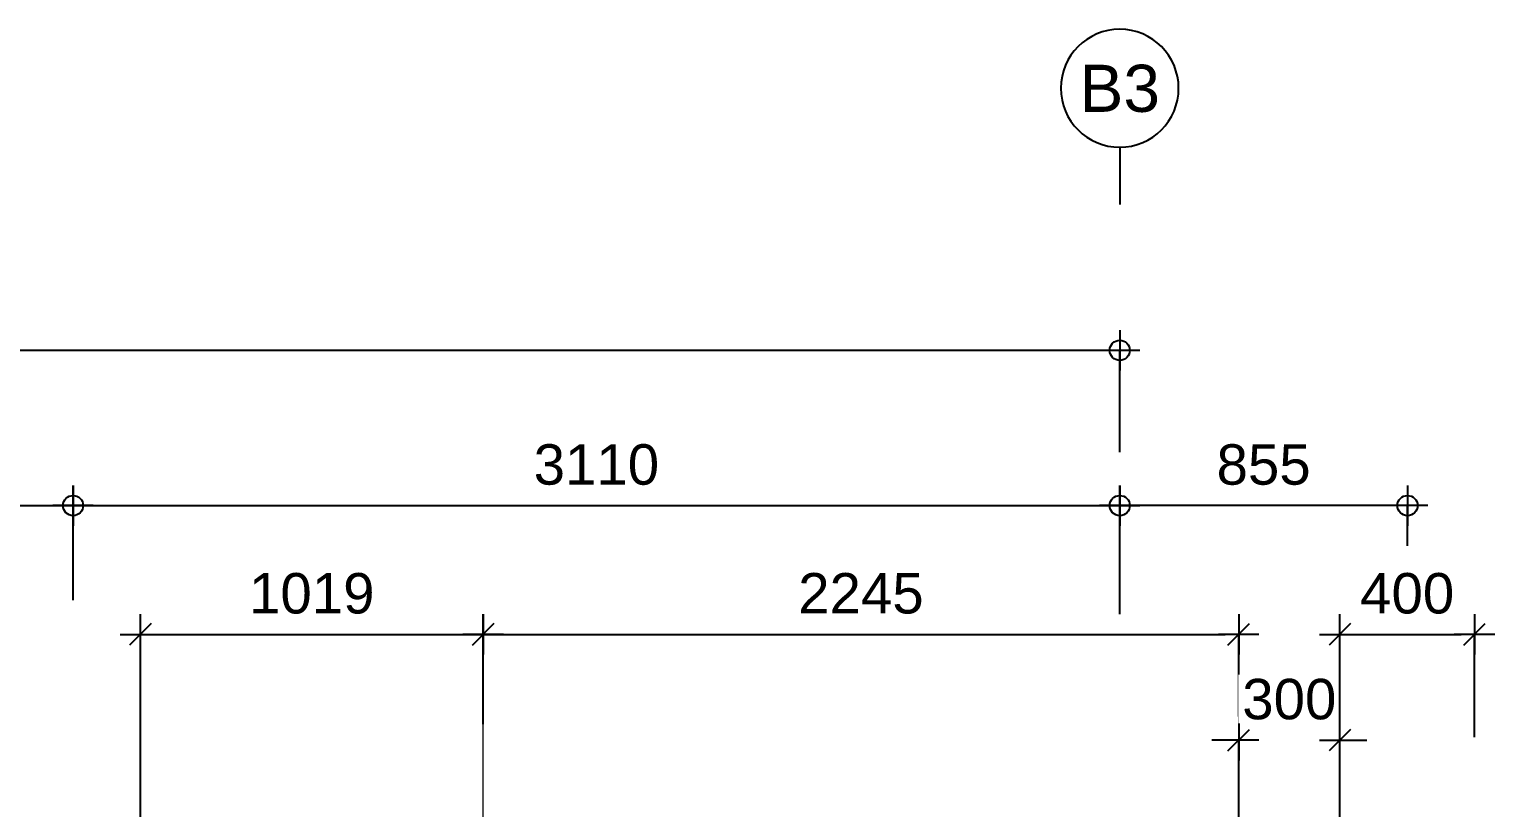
# Model space of a CAD drawing. Header units: millimetres. Extents: x 652937 to 1670132, y 1473552 to 2851037.
# Drawn here: x 663433.97 to 663438.324, y 1524568.515 to 1524570.826 of the extents above; entities that cross this region are included whole.
import ezdxf
from ezdxf.enums import TextEntityAlignment as Align

# ---------------------------------------------------------------- set-up
doc = ezdxf.new("R2010")
doc.units = ezdxf.units.MM
doc.linetypes.add('Grid Line', pattern=[22.225, 12.7, -3.175, 3.175, -3.175])
doc.linetypes.add('HIDDEN', pattern=[0.375, 0.25, -0.125])
doc.layers.get('Defpoints').update_dxf_attribs({"color": 255})
doc.layers.add('S-DIM', color=7, linetype='Continuous')
doc.layers.add('Stan-Dim', color=5, linetype='Continuous')
doc.layers.add('Z-030-M_GRID', color=1, linetype='Continuous', lineweight=9)
doc.styles.add('Arial', font='arial.ttf')
doc.styles.add('CKST2', font='romans.shx', dxfattribs={"width": 0.8, "height": 4})
doc.dimstyles.new('Dim 40 - Cen', dxfattribs={"dimscale": 0.04, "dimtxt": 3, "dimasz": 1, "dimexe": 0, "dimexo": 1, "dimgap": 1.5, "dimtad": 1, "dimdec": 0, "dimlfac": 1000, "dimzin": 1, "dimdsep": 46, "dimtxsty": 'Arial', "dimblk": 'CEN1', "dimcen": 0.09, "dimclrd": 1, "dimclre": 49, "dimclrt": 3, "dimadec": 0, "dimazin": 0, "dimtfac": 1, "dimtdec": 0, "dimtix": 1, "dimtofl": 0, "dimtmove": 2, "dimatfit": 3, "dimfxl": 1, "dimtfill": 1, "dimtolj": 1, "dimtzin": 0, "dimarcsym": 1})
doc.dimstyles.new('Dim 40 - End', dxfattribs={"dimscale": 0.04, "dimtxt": 3, "dimasz": 1, "dimexe": 0, "dimexo": 2.5, "dimgap": 1.5, "dimtad": 1, "dimdec": 0, "dimlfac": 1000, "dimzin": 1, "dimdsep": 46, "dimtxsty": 'Arial', "dimblk": 'END', "dimcen": 0.09, "dimclrd": 1, "dimclre": 49, "dimclrt": 3, "dimadec": 0, "dimazin": 0, "dimtfac": 1, "dimtdec": 0, "dimtix": 1, "dimtofl": 0, "dimtmove": 2, "dimatfit": 3, "dimfxl": 1, "dimtfill": 1, "dimtfillclr": 256, "dimtolj": 1, "dimtzin": 0, "dimarcsym": 0})

# ---------------------------------------------------------------- blocks, each defined once
blk = doc.blocks.new('CEN1')
at = {"color": 1}
for p, q in [((0, 1.5), (0, -1.5)), ((1.5, 0), (-1.5, 0))]:
    blk.add_line(p, q, dxfattribs=at)
at = {"color": 3}
blk.add_circle((0, 0), 0.75, dxfattribs=at)
blk = doc.blocks.new('*D117')
at = {"color": 49, "lineweight": -2, "transparency": 16777216}
for p, q in [((663437.2097, 1524569.0896), (663437.2097, 1524569.4121)), ((663438.0647, 1524569.2927), (663438.0647, 1524569.4121))]:
    blk.add_line(p, q, dxfattribs=at)
at = {"color": 1, "lineweight": -2, "transparency": 16777216}
blk.add_line((663438.0247, 1524569.4121), (663437.2497, 1524569.4121), dxfattribs=at)
at = {"layer": 'Defpoints', "color": 0, "transparency": 16777216}
for p in [(663437.2097, 1524569.4121), (663438.0647, 1524569.2527), (663437.2097, 1524569.0496)]:
    blk.add_point(p, dxfattribs=at)
at = {"color": 1, "lineweight": -2, "transparency": 16777216, "xscale": 0.04, "yscale": 0.04, "zscale": 0.04, "rotation": 180}
blk.add_blockref('CEN1', (663437.2097, 1524569.4121), dxfattribs=at)
at = {"color": 1, "lineweight": -2, "transparency": 16777216, "xscale": 0.04, "yscale": 0.04, "zscale": 0.04}
blk.add_blockref('CEN1', (663438.0647, 1524569.4121), dxfattribs=at)
at = {"color": 3, "transparency": 16777216, "insert": (663437.6372, 1524569.5333), "char_height": 0.12, "attachment_point": 5, "style": 'Arial', "bg_fill": 3, "box_fill_scale": 1.1, "bg_fill_color": 256, "bg_fill_true_color": 13158600, "bg_fill_transparency": 0}
blk.add_mtext('\\A1;855', dxfattribs=at)
blk = doc.blocks.new('*D119')
at = {"color": 49, "lineweight": -2, "transparency": 16777216}
for p, q in [((663422.5697, 1524569.571), (663422.5697, 1524569.8731)), ((663437.2097, 1524569.571), (663437.2097, 1524569.8731))]:
    blk.add_line(p, q, dxfattribs=at)
at = {"color": 1, "lineweight": -2, "transparency": 16777216}
blk.add_line((663437.1697, 1524569.8731), (663422.6097, 1524569.8731), dxfattribs=at)
at = {"layer": 'Defpoints', "color": 0, "transparency": 16777216}
for p in [(663422.5697, 1524569.8731), (663422.5697, 1524569.531), (663437.2097, 1524569.531)]:
    blk.add_point(p, dxfattribs=at)
at = {"color": 1, "lineweight": -2, "transparency": 16777216, "xscale": 0.04, "yscale": 0.04, "zscale": 0.04, "rotation": 180}
blk.add_blockref('CEN1', (663422.5697, 1524569.8731), dxfattribs=at)
at = {"color": 1, "lineweight": -2, "transparency": 16777216, "xscale": 0.04, "yscale": 0.04, "zscale": 0.04}
blk.add_blockref('CEN1', (663437.2097, 1524569.8731), dxfattribs=at)
at = {"color": 3, "transparency": 16777216, "insert": (663429.8897, 1524569.9943), "char_height": 0.12, "attachment_point": 5, "style": 'Arial', "bg_fill": 3, "box_fill_scale": 1.1, "bg_fill_color": 256, "bg_fill_true_color": 13158600, "bg_fill_transparency": 0}
blk.add_mtext('\\A1;14640', dxfattribs=at)
blk = doc.blocks.new('*D125')
at = {"color": 49, "lineweight": -2, "transparency": 16777216}
for p, q in [((663430.0197, 1524569.16), (663430.0197, 1524569.4121)), ((663434.0997, 1524569.16), (663434.0997, 1524569.4121))]:
    blk.add_line(p, q, dxfattribs=at)
at = {"color": 1, "lineweight": -2, "transparency": 16777216}
blk.add_line((663430.0597, 1524569.4121), (663434.0597, 1524569.4121), dxfattribs=at)
at = {"layer": 'Defpoints', "color": 0, "transparency": 16777216}
for p in [(663434.0997, 1524569.4121), (663430.0197, 1524569.12), (663434.0997, 1524569.12)]:
    blk.add_point(p, dxfattribs=at)
at = {"color": 1, "lineweight": -2, "transparency": 16777216, "xscale": 0.04, "yscale": 0.04, "zscale": 0.04, "rotation": 180}
blk.add_blockref('CEN1', (663430.0197, 1524569.4121), dxfattribs=at)
at = {"color": 1, "lineweight": -2, "transparency": 16777216, "xscale": 0.04, "yscale": 0.04, "zscale": 0.04}
blk.add_blockref('CEN1', (663434.0997, 1524569.4121), dxfattribs=at)
at = {"color": 3, "transparency": 16777216, "insert": (663432.0597, 1524569.5333), "char_height": 0.12, "attachment_point": 5, "style": 'Arial', "bg_fill": 3, "box_fill_scale": 1.1, "bg_fill_color": 256, "bg_fill_true_color": 13158600, "bg_fill_transparency": 0}
blk.add_mtext('\\A1;4080', dxfattribs=at)
blk = doc.blocks.new('*D126')
at = {"color": 49, "lineweight": -2, "transparency": 16777216}
for p, q in [((663434.0997, 1524569.1313), (663434.0997, 1524569.4121)), ((663437.2097, 1524569.1313), (663437.2097, 1524569.4121))]:
    blk.add_line(p, q, dxfattribs=at)
at = {"color": 1, "lineweight": -2, "transparency": 16777216}
blk.add_line((663434.1397, 1524569.4121), (663437.1697, 1524569.4121), dxfattribs=at)
at = {"layer": 'Defpoints', "color": 0, "transparency": 16777216}
for p in [(663437.2097, 1524569.4121), (663434.0997, 1524569.0913), (663437.2097, 1524569.0913)]:
    blk.add_point(p, dxfattribs=at)
at = {"color": 1, "lineweight": -2, "transparency": 16777216, "xscale": 0.04, "yscale": 0.04, "zscale": 0.04, "rotation": 180}
blk.add_blockref('CEN1', (663434.0997, 1524569.4121), dxfattribs=at)
at = {"color": 1, "lineweight": -2, "transparency": 16777216, "xscale": 0.04, "yscale": 0.04, "zscale": 0.04}
blk.add_blockref('CEN1', (663437.2097, 1524569.4121), dxfattribs=at)
at = {"color": 3, "transparency": 16777216, "insert": (663435.6547, 1524569.5334), "char_height": 0.12, "attachment_point": 5, "style": 'Arial', "bg_fill": 3, "box_fill_scale": 1.1, "bg_fill_color": 256, "bg_fill_true_color": 13158600, "bg_fill_transparency": 0}
blk.add_mtext('\\A1;3110', dxfattribs=at)
blk = doc.blocks.new('grid2')
at = {"layer": 'Stan-Dim', "color": 3}
blk.add_line((0, -4.87), (0, 0), dxfattribs=at)
blk.add_circle((0, -9.87), 5, dxfattribs=at)
at = {"layer": 'Stan-Dim', "style": 'CKST2', "width": 0.8}
blk.add_attdef('00', text='', height=4, dxfattribs=at).set_placement((0, -9.87), align=Align.MIDDLE_CENTER)
blk = doc.blocks.new('END')
at = {"color": 1}
for p, q in [((0, 1.5), (0, -1.5)), ((1.5, 0), (-1.5, 0))]:
    blk.add_line(p, q, dxfattribs=at)
at = {"color": 3}
blk.add_line((-0.8, -0.8), (0.8, 0.8), dxfattribs=at)
blk = doc.blocks.new('*D362')
at = {"layer": 'Defpoints', "color": 0, "transparency": 16777216}
for p in [(663435.3182, 1524569.0296), (663435.3182, 1524568.6635), (663434.2997, 1524568.1181)]:
    blk.add_point(p, dxfattribs=at)
at = {"layer": 'S-DIM', "color": 49, "lineweight": -2, "transparency": 16777216}
for p, q in [((663434.2997, 1524568.2181), (663434.2997, 1524569.0296)), ((663435.3182, 1524568.7635), (663435.3182, 1524569.0296))]:
    blk.add_line(p, q, dxfattribs=at)
at = {"layer": 'S-DIM', "color": 1, "lineweight": -2, "transparency": 16777216}
blk.add_line((663434.3397, 1524569.0296), (663435.2782, 1524569.0296), dxfattribs=at)
at = {"layer": 'S-DIM', "color": 1, "lineweight": -2, "transparency": 16777216, "xscale": 0.04, "yscale": 0.04, "zscale": 0.04, "rotation": 180}
blk.add_blockref('END', (663434.2997, 1524569.0296), dxfattribs=at)
at = {"layer": 'S-DIM', "color": 1, "lineweight": -2, "transparency": 16777216, "xscale": 0.04, "yscale": 0.04, "zscale": 0.04}
blk.add_blockref('END', (663435.3182, 1524569.0296), dxfattribs=at)
at = {"layer": 'S-DIM', "color": 3, "transparency": 16777216, "insert": (663434.809, 1524569.1509), "char_height": 0.12, "attachment_point": 5, "style": 'Arial', "bg_fill": 3, "box_fill_scale": 1.1, "bg_fill_color": 256, "bg_fill_true_color": 13158600, "bg_fill_transparency": 0}
blk.add_mtext('\\A1;1019', dxfattribs=at)
blk = doc.blocks.new('*D363')
at = {"layer": 'Defpoints', "color": 0, "transparency": 16777216}
for p in [(663437.5632, 1524569.0296), (663435.3182, 1524568.7037), (663437.5632, 1524568.6856)]:
    blk.add_point(p, dxfattribs=at)
at = {"layer": 'S-DIM', "color": 49, "lineweight": -2, "transparency": 16777216}
for p, q in [((663435.3182, 1524568.8037), (663435.3182, 1524569.0296)), ((663437.5632, 1524568.7856), (663437.5632, 1524569.0296))]:
    blk.add_line(p, q, dxfattribs=at)
at = {"layer": 'S-DIM', "color": 1, "lineweight": -2, "transparency": 16777216}
blk.add_line((663435.3582, 1524569.0296), (663437.5232, 1524569.0296), dxfattribs=at)
at = {"layer": 'S-DIM', "color": 1, "lineweight": -2, "transparency": 16777216, "xscale": 0.04, "yscale": 0.04, "zscale": 0.04, "rotation": 180}
blk.add_blockref('END', (663435.3182, 1524569.0296), dxfattribs=at)
at = {"layer": 'S-DIM', "color": 1, "lineweight": -2, "transparency": 16777216, "xscale": 0.04, "yscale": 0.04, "zscale": 0.04}
blk.add_blockref('END', (663437.5632, 1524569.0296), dxfattribs=at)
at = {"layer": 'S-DIM', "color": 3, "transparency": 16777216, "insert": (663436.4407, 1524569.1509), "char_height": 0.12, "attachment_point": 5, "style": 'Arial', "bg_fill": 3, "box_fill_scale": 1.1, "bg_fill_color": 256, "bg_fill_true_color": 13158600, "bg_fill_transparency": 0}
blk.add_mtext('\\A1;2245', dxfattribs=at)
blk = doc.blocks.new('*D364')
at = {"layer": 'Defpoints', "color": 0, "transparency": 16777216}
for p in [(663437.8637, 1524568.7155), (663437.5632, 1524568.3714), (663437.8637, 1524568.3102)]:
    blk.add_point(p, dxfattribs=at)
at = {"layer": 'S-DIM', "color": 1, "lineweight": -2, "transparency": 16777216}
for p, q in [((663437.5232, 1524568.7155), (663437.4832, 1524568.7155)), ((663437.9037, 1524568.7155), (663437.9437, 1524568.7155))]:
    blk.add_line(p, q, dxfattribs=at)
at = {"layer": 'S-DIM', "color": 49, "lineweight": -2, "transparency": 16777216}
for p, q in [((663437.5632, 1524568.4714), (663437.5632, 1524568.7155)), ((663437.8637, 1524568.4102), (663437.8637, 1524568.7155))]:
    blk.add_line(p, q, dxfattribs=at)
at = {"layer": 'S-DIM', "color": 1, "lineweight": -2, "transparency": 16777216, "xscale": 0.04, "yscale": 0.04, "zscale": 0.04}
blk.add_blockref('END', (663437.5632, 1524568.7155), dxfattribs=at)
at = {"layer": 'S-DIM', "color": 1, "lineweight": -2, "transparency": 16777216, "xscale": 0.04, "yscale": 0.04, "zscale": 0.04, "rotation": 180}
blk.add_blockref('END', (663437.8637, 1524568.7155), dxfattribs=at)
at = {"layer": 'S-DIM', "color": 3, "transparency": 16777216, "insert": (663437.7135, 1524568.8368), "char_height": 0.12, "attachment_point": 5, "style": 'Arial', "bg_fill": 3, "box_fill_scale": 1.1, "bg_fill_color": 256, "bg_fill_true_color": 13158600, "bg_fill_transparency": 0}
blk.add_mtext('\\A1;300', dxfattribs=at)
blk = doc.blocks.new('*D365')
at = {"layer": 'Defpoints', "color": 0, "transparency": 16777216}
for p in [(663438.2637, 1524569.0296), (663437.8637, 1524568.6243), (663438.2637, 1524568.6243)]:
    blk.add_point(p, dxfattribs=at)
at = {"layer": 'S-DIM', "color": 49, "lineweight": -2, "transparency": 16777216}
for p, q in [((663437.8637, 1524568.7243), (663437.8637, 1524569.0296)), ((663438.2637, 1524568.7243), (663438.2637, 1524569.0296))]:
    blk.add_line(p, q, dxfattribs=at)
at = {"layer": 'S-DIM', "color": 1, "lineweight": -2, "transparency": 16777216}
blk.add_line((663437.9037, 1524569.0296), (663438.2237, 1524569.0296), dxfattribs=at)
at = {"layer": 'S-DIM', "color": 1, "lineweight": -2, "transparency": 16777216, "xscale": 0.04, "yscale": 0.04, "zscale": 0.04, "rotation": 180}
blk.add_blockref('END', (663437.8637, 1524569.0296), dxfattribs=at)
at = {"layer": 'S-DIM', "color": 1, "lineweight": -2, "transparency": 16777216, "xscale": 0.04, "yscale": 0.04, "zscale": 0.04}
blk.add_blockref('END', (663438.2637, 1524569.0296), dxfattribs=at)
at = {"layer": 'S-DIM', "color": 3, "transparency": 16777216, "insert": (663438.0637, 1524569.1509), "char_height": 0.12, "attachment_point": 5, "style": 'Arial', "bg_fill": 3, "box_fill_scale": 1.1, "bg_fill_color": 256, "bg_fill_true_color": 13158600, "bg_fill_transparency": 0}
blk.add_mtext('\\A1;400', dxfattribs=at)

msp = doc.modelspace()

# ---------------------------------------------------------------- linework, layer by layer
at = {"layer": 'Z-030-M_GRID', "linetype": 'Grid Line'}
msp.add_line((663437.2097, 1524548.6739), (663437.2097, 1524570.3311), dxfattribs=at)
at = {"layer": 'Z-030-M_GRID', "color": 251, "linetype": 'Grid Line'}
for p, q in [((663438.0647, 1524554.9261), (663438.0647, 1524569.4118)), ((663434.0997, 1524554.9261), (663434.0997, 1524569.1245))]:
    msp.add_line(p, q, dxfattribs=at)
at = {"layer": 'Z-030-M_GRID', "color": 251, "linetype": 'HIDDEN', "ltscale": 10}
for p, q in [((663435.3182, 1524567.3881), (663435.3182, 1524568.9922)), ((663437.5632, 1524567.3881), (663437.5632, 1524568.9922))]:
    msp.add_line(p, q, dxfattribs=at)

# ---------------------------------------------------------------- block references
ref = msp.add_blockref('grid2', (663437.2097, 1524570.3058), dxfattribs=dict(xscale=-0.035, yscale=0.035, zscale=0.035, rotation=180))
ref.add_attrib('00', 'B3', dxfattribs={"layer": 'Stan-Dim', "height": 0.14, "style": 'Arial'}).set_placement((663437.2097, 1524570.6512), align=Align.MIDDLE)

# ---------------------------------------------------------------- next in the draw order: dimensions: what is measured, and where the dimension line sits
dim = msp.add_linear_dim(base=(663437.2097, 1524569.4121), p1=(663438.0647, 1524569.2527), p2=(663437.2097, 1524569.0496), angle=180, dimstyle='Dim 40 - Cen')
dim.commit()
dim.dimension.update_dxf_attribs({"geometry": '*D117', "text_midpoint": (663437.6372, 1524569.5333)})

# ---------------------------------------------------------------- next in the draw order: dimensions: what is measured, and where the dimension line sits
dim = msp.add_linear_dim(base=(663422.5697, 1524569.8731), p1=(663437.2097, 1524569.531), p2=(663422.5697, 1524569.531), angle=180, dimstyle='Dim 40 - Cen')
dim.commit()
dim.dimension.update_dxf_attribs({"geometry": '*D119', "text_midpoint": (663429.8897, 1524569.9943)})

# ---------------------------------------------------------------- next in the draw order: dimensions: what is measured, and where the dimension line sits
dim = msp.add_linear_dim(base=(663434.0997, 1524569.4121), p1=(663430.0197, 1524569.12), p2=(663434.0997, 1524569.12), dimstyle='Dim 40 - Cen')
dim.commit()
dim.dimension.update_dxf_attribs({"geometry": '*D125', "text_midpoint": (663432.0597, 1524569.5333)})

# ---------------------------------------------------------------- next in the draw order: dimensions: what is measured, and where the dimension line sits
dim = msp.add_linear_dim(base=(663437.2097, 1524569.4121), p1=(663434.0997, 1524569.0913), p2=(663437.2097, 1524569.0913), dimstyle='Dim 40 - Cen')
dim.commit()
dim.dimension.update_dxf_attribs({"geometry": '*D126', "text_midpoint": (663435.6547, 1524569.5334)})

# ---------------------------------------------------------------- next in the draw order: dimensions: what is measured, and where the dimension line sits
at = {"layer": 'S-DIM', "color": 4}
dim = msp.add_linear_dim(base=(663435.31825, 1524569.02965), p1=(663434.29974, 1524568.1181), p2=(663435.31825, 1524568.66354), dimstyle='Dim 40 - End', dxfattribs=at)
dim.commit()
dim.dimension.update_dxf_attribs({"geometry": '*D362', "text_midpoint": (663434.80899, 1524569.15092)})

# ---------------------------------------------------------------- next in the draw order: dimensions: what is measured, and where the dimension line sits
dim = msp.add_linear_dim(base=(663437.5632, 1524569.0296), p1=(663435.3182, 1524568.7037), p2=(663437.5632, 1524568.6856), dimstyle='Dim 40 - End', dxfattribs=at)
dim.commit()
dim.dimension.update_dxf_attribs({"geometry": '*D363', "text_midpoint": (663436.4407, 1524569.1509)})

# ---------------------------------------------------------------- next in the draw order: dimensions: what is measured, and where the dimension line sits
dim = msp.add_linear_dim(base=(663437.8637466, 1524568.715481), p1=(663437.5632467, 1524568.3713895), p2=(663437.8637466, 1524568.3101754), dimstyle='Dim 40 - End', dxfattribs=at)
dim.commit()
dim.dimension.update_dxf_attribs({"geometry": '*D364', "text_midpoint": (663437.7134966, 1524568.8367907)})

# ---------------------------------------------------------------- next in the draw order: dimensions: what is measured, and where the dimension line sits
dim = msp.add_linear_dim(base=(663438.2637, 1524569.0296), p1=(663437.8637, 1524568.6243), p2=(663438.2637, 1524568.6243), dimstyle='Dim 40 - End', dxfattribs=at)
dim.commit()
dim.dimension.update_dxf_attribs({"geometry": '*D365', "text_midpoint": (663438.0637, 1524569.1509)})

doc.saveas('drawing.dxf')
